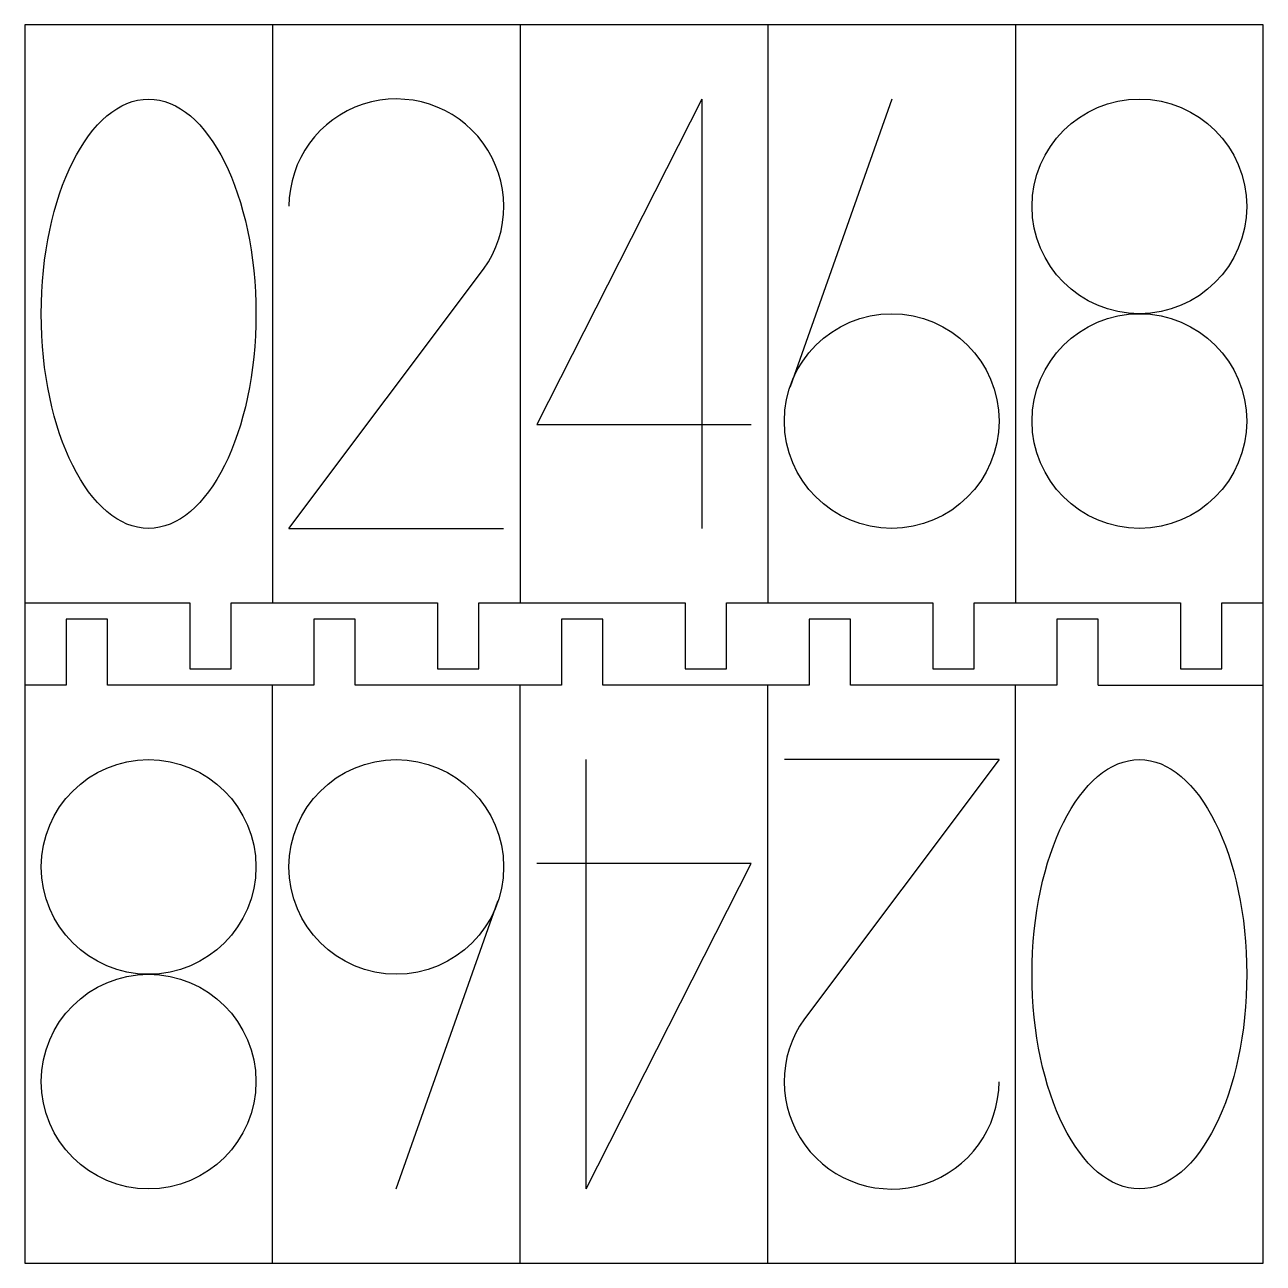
# Model space of a CAD drawing. Header units: millimetres. Extents: x 0 to 150, y 0 to 150.
import ezdxf

# ---------------------------------------------------------------- set-up
doc = ezdxf.new("R2010")
doc.units = ezdxf.units.MM

msp = doc.modelspace()

# ---------------------------------------------------------------- linework, layer by layer
for p, q in [((120, 150), (120, 80)), ((150, 150), (0, 150)), ((0, 150), (0, 0)), ((30, 150), (30, 80)), ((60, 150), (60, 80)), ((90, 150), (90, 80)), ((150, 0), (150, 150)), ((82, 141), (62, 101.57)), ((82, 141), (82, 89)), ((105, 141), (92.69, 106.16)), ((32, 89), (55.57, 120.4)), ((62, 101.57), (88, 101.57)), ((32, 89), (58, 89)), ((0, 80), (20, 80)), ((20, 80), (20, 72)), ((25, 72), (25, 80)), ((25, 80), (30, 80)), ((30, 80), (50, 80)), ((50, 80), (50, 72)), ((55, 72), (55, 80)), ((55, 80), (60, 80)), ((60, 80), (80, 80)), ((80, 80), (80, 72)), ((85, 72), (85, 80)), ((85, 80), (90, 80)), ((90, 80), (110, 80)), ((110, 80), (110, 72)), ((115, 72), (115, 80)), ((115, 80), (120, 80)), ((120, 80), (140, 80)), ((140, 80), (140, 72)), ((145, 72), (145, 80)), ((145, 80), (150, 80)), ((130, 78), (125, 78)), ((125, 78), (125, 70)), ((130, 70), (130, 78)), ((10, 78), (5, 78)), ((5, 78), (5, 70)), ((10, 70), (10, 78)), ((40, 78), (35, 78)), ((35, 78), (35, 70)), ((40, 70), (40, 78)), ((70, 78), (65, 78)), ((65, 78), (65, 70)), ((70, 70), (70, 78)), ((100, 78), (95, 78)), ((95, 78), (95, 70)), ((100, 70), (100, 78)), ((110, 72), (115, 72)), ((140, 72), (145, 72)), ((20, 72), (25, 72)), ((50, 72), (55, 72)), ((80, 72), (85, 72)), ((5, 70), (0, 70)), ((30, 70), (10, 70)), ((30, 0), (30, 70)), ((35, 70), (30, 70)), ((60, 70), (40, 70)), ((60, 0), (60, 70)), ((65, 70), (60, 70)), ((90, 70), (70, 70)), ((90, 0), (90, 70)), ((95, 70), (90, 70)), ((120, 70), (100, 70)), ((120, 0), (120, 70)), ((125, 70), (120, 70)), ((130, 70), (150, 70)), ((68, 9), (68, 61)), ((118, 61), (92, 61)), ((118, 61), (94.43, 29.6)), ((88, 48.43), (62, 48.43)), ((68, 9), (88, 48.43)), ((45, 9), (57.31, 43.84)), ((0, 0), (150, 0))]:
    msp.add_line(p, q)
for centre in [(135, 128), (105, 102), (135, 102), (15, 48), (45, 48), (15, 22)]:
    msp.add_circle(centre, 13)
for centre, start, end in [((45.01, 128), 324.2682, 179.9502), ((104.99, 22), 144.2682, 359.9502)]:
    msp.add_arc(centre, 13.01, start, end)
for centre, major_axis in [((15, 115), (0, -26)), ((135, 35), (0, 26))]:
    msp.add_ellipse(centre, major_axis=major_axis, ratio=0.5)

doc.saveas('drawing.dxf')
